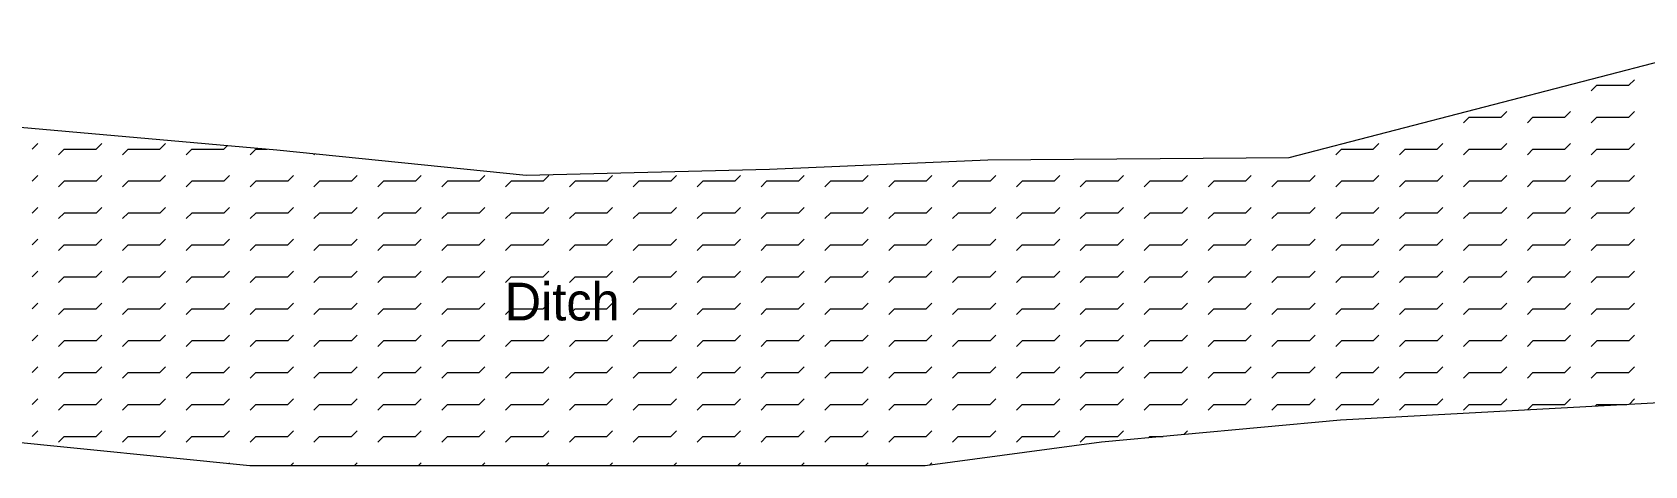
# Model space of a CAD drawing. Header units: millimetres. Extents: x 234136 to 237571, y 2625383 to 2628766.
# Drawn here: x 237171.2 to 237235.4, y 2628538.2 to 2628555.4 of the extents above; entities that cross this region are included whole.
import ezdxf

# ---------------------------------------------------------------- set-up
doc = ezdxf.new("R2010")
doc.units = ezdxf.units.MM
doc.layers.add('Pond', color=140, linetype='Continuous', lineweight=13)

msp = doc.modelspace()

# ---------------------------------------------------------------- linework, layer by layer
at = {"layer": 'Pond'}
for p, q in [((237221.218, 2628550.414), (237240.392, 2628555.398)), ((237233.236, 2628553.062), (237233.46, 2628553.286)), ((237233.46, 2628553.29), (237234.73, 2628553.29)), ((237234.73, 2628553.286), (237234.955, 2628553.511)), ((237167.795, 2628551.875), (237180.959, 2628550.716)), ((237228.156, 2628551.792), (237228.38, 2628552.016)), ((237228.38, 2628552.02), (237229.65, 2628552.02)), ((237229.65, 2628552.016), (237229.875, 2628552.241)), ((237230.696, 2628551.792), (237230.92, 2628552.016)), ((237230.92, 2628552.02), (237232.19, 2628552.02)), ((237232.19, 2628552.016), (237232.415, 2628552.241)), ((237233.236, 2628551.792), (237233.46, 2628552.016)), ((237233.46, 2628552.02), (237234.73, 2628552.02)), ((237234.73, 2628552.016), (237234.955, 2628552.241)), ((237171.23, 2628550.746), (237171.455, 2628550.971)), ((237172.276, 2628550.522), (237172.5, 2628550.746)), ((237172.5, 2628550.75), (237173.77, 2628550.75)), ((237173.77, 2628550.746), (237173.995, 2628550.971)), ((237174.816, 2628550.522), (237175.04, 2628550.746)), ((237175.04, 2628550.75), (237176.31, 2628550.75)), ((237176.31, 2628550.746), (237176.535, 2628550.971)), ((237177.356, 2628550.522), (237177.58, 2628550.746)), ((237177.58, 2628550.75), (237178.85, 2628550.75)), ((237178.85, 2628550.746), (237178.993, 2628550.889)), ((237179.896, 2628550.522), (237180.12, 2628550.746)), ((237180.12, 2628550.75), (237180.572, 2628550.75)), ((237180.959, 2628550.716), (237190.872, 2628549.708)), ((237182.436, 2628550.522), (237182.476, 2628550.562)), ((237209.238, 2628550.318), (237221.218, 2628550.414)), ((237223.076, 2628550.522), (237223.3, 2628550.746)), ((237223.3, 2628550.75), (237224.57, 2628550.75)), ((237224.57, 2628550.746), (237224.795, 2628550.971)), ((237225.616, 2628550.522), (237225.84, 2628550.746)), ((237225.84, 2628550.75), (237227.11, 2628550.75)), ((237227.11, 2628550.746), (237227.335, 2628550.971)), ((237228.156, 2628550.522), (237228.38, 2628550.746)), ((237228.38, 2628550.75), (237229.65, 2628550.75)), ((237229.65, 2628550.746), (237229.875, 2628550.971)), ((237230.696, 2628550.522), (237230.92, 2628550.746)), ((237230.92, 2628550.75), (237232.19, 2628550.75)), ((237232.19, 2628550.746), (237232.415, 2628550.971)), ((237233.236, 2628550.522), (237233.46, 2628550.746)), ((237233.46, 2628550.75), (237234.73, 2628550.75)), ((237234.73, 2628550.746), (237234.955, 2628550.971)), ((237190.872, 2628549.708), (237200.551, 2628549.944)), ((237200.551, 2628549.944), (237209.238, 2628550.318)), ((237171.23, 2628549.476), (237171.455, 2628549.701)), ((237172.276, 2628549.252), (237172.5, 2628549.476)), ((237172.5, 2628549.48), (237173.77, 2628549.48)), ((237173.77, 2628549.476), (237173.995, 2628549.701)), ((237174.816, 2628549.252), (237175.04, 2628549.476)), ((237175.04, 2628549.48), (237176.31, 2628549.48)), ((237176.31, 2628549.476), (237176.535, 2628549.701)), ((237177.356, 2628549.252), (237177.58, 2628549.476)), ((237177.58, 2628549.48), (237178.85, 2628549.48)), ((237178.85, 2628549.476), (237179.075, 2628549.701)), ((237179.896, 2628549.252), (237180.12, 2628549.476)), ((237180.12, 2628549.48), (237181.39, 2628549.48)), ((237181.39, 2628549.476), (237181.615, 2628549.701)), ((237182.436, 2628549.252), (237182.66, 2628549.476)), ((237182.66, 2628549.48), (237183.93, 2628549.48)), ((237183.93, 2628549.476), (237184.155, 2628549.701)), ((237184.976, 2628549.252), (237185.2, 2628549.476)), ((237185.2, 2628549.48), (237186.47, 2628549.48)), ((237186.47, 2628549.476), (237186.695, 2628549.701)), ((237187.516, 2628549.252), (237187.74, 2628549.476)), ((237187.74, 2628549.48), (237189.01, 2628549.48)), ((237189.01, 2628549.476), (237189.235, 2628549.701)), ((237190.056, 2628549.252), (237190.28, 2628549.476)), ((237190.28, 2628549.48), (237191.55, 2628549.48)), ((237191.55, 2628549.476), (237191.775, 2628549.701)), ((237192.596, 2628549.252), (237192.82, 2628549.476)), ((237192.82, 2628549.48), (237194.09, 2628549.48)), ((237194.09, 2628549.476), (237194.315, 2628549.701)), ((237195.136, 2628549.252), (237195.36, 2628549.476)), ((237195.36, 2628549.48), (237196.63, 2628549.48)), ((237196.63, 2628549.476), (237196.855, 2628549.701)), ((237197.676, 2628549.252), (237197.9, 2628549.476)), ((237197.9, 2628549.48), (237199.17, 2628549.48)), ((237199.17, 2628549.476), (237199.395, 2628549.701)), ((237200.216, 2628549.252), (237200.44, 2628549.476)), ((237200.44, 2628549.48), (237201.71, 2628549.48)), ((237201.71, 2628549.476), (237201.935, 2628549.701)), ((237202.756, 2628549.252), (237202.98, 2628549.476)), ((237202.98, 2628549.48), (237204.25, 2628549.48)), ((237204.25, 2628549.476), (237204.475, 2628549.701)), ((237205.296, 2628549.252), (237205.52, 2628549.476)), ((237205.52, 2628549.48), (237206.79, 2628549.48)), ((237206.79, 2628549.476), (237207.015, 2628549.701)), ((237207.836, 2628549.252), (237208.06, 2628549.476)), ((237208.06, 2628549.48), (237209.33, 2628549.48)), ((237209.33, 2628549.476), (237209.555, 2628549.701)), ((237210.376, 2628549.252), (237210.6, 2628549.476)), ((237210.6, 2628549.48), (237211.87, 2628549.48)), ((237211.87, 2628549.476), (237212.095, 2628549.701)), ((237212.916, 2628549.252), (237213.14, 2628549.476)), ((237213.14, 2628549.48), (237214.41, 2628549.48)), ((237214.41, 2628549.476), (237214.635, 2628549.701)), ((237215.456, 2628549.252), (237215.68, 2628549.476)), ((237215.68, 2628549.48), (237216.95, 2628549.48)), ((237216.95, 2628549.476), (237217.175, 2628549.701)), ((237217.996, 2628549.252), (237218.22, 2628549.476)), ((237218.22, 2628549.48), (237219.49, 2628549.48)), ((237219.49, 2628549.476), (237219.715, 2628549.701)), ((237220.536, 2628549.252), (237220.76, 2628549.476)), ((237220.76, 2628549.48), (237222.03, 2628549.48)), ((237222.03, 2628549.476), (237222.255, 2628549.701)), ((237223.076, 2628549.252), (237223.3, 2628549.476)), ((237223.3, 2628549.48), (237224.57, 2628549.48)), ((237224.57, 2628549.476), (237224.795, 2628549.701)), ((237225.616, 2628549.252), (237225.84, 2628549.476)), ((237225.84, 2628549.48), (237227.11, 2628549.48)), ((237227.11, 2628549.476), (237227.335, 2628549.701)), ((237228.156, 2628549.252), (237228.38, 2628549.476)), ((237228.38, 2628549.48), (237229.65, 2628549.48)), ((237229.65, 2628549.476), (237229.875, 2628549.701)), ((237230.696, 2628549.252), (237230.92, 2628549.476)), ((237230.92, 2628549.48), (237232.19, 2628549.48)), ((237232.19, 2628549.476), (237232.415, 2628549.701)), ((237233.236, 2628549.252), (237233.46, 2628549.476)), ((237233.46, 2628549.48), (237234.73, 2628549.48)), ((237234.73, 2628549.476), (237234.955, 2628549.701)), ((237171.23, 2628548.206), (237171.455, 2628548.431)), ((237173.77, 2628548.206), (237173.995, 2628548.431)), ((237176.31, 2628548.206), (237176.535, 2628548.431)), ((237178.85, 2628548.206), (237179.075, 2628548.431)), ((237181.39, 2628548.206), (237181.615, 2628548.431)), ((237183.93, 2628548.206), (237184.155, 2628548.431)), ((237186.47, 2628548.206), (237186.695, 2628548.431)), ((237189.01, 2628548.206), (237189.235, 2628548.431)), ((237191.55, 2628548.206), (237191.775, 2628548.431)), ((237194.09, 2628548.206), (237194.315, 2628548.431)), ((237196.63, 2628548.206), (237196.855, 2628548.431)), ((237199.17, 2628548.206), (237199.395, 2628548.431)), ((237201.71, 2628548.206), (237201.935, 2628548.431)), ((237204.25, 2628548.206), (237204.475, 2628548.431)), ((237206.79, 2628548.206), (237207.015, 2628548.431)), ((237209.33, 2628548.206), (237209.555, 2628548.431)), ((237211.87, 2628548.206), (237212.095, 2628548.431)), ((237214.41, 2628548.206), (237214.635, 2628548.431)), ((237216.95, 2628548.206), (237217.175, 2628548.431)), ((237219.49, 2628548.206), (237219.715, 2628548.431)), ((237222.03, 2628548.206), (237222.255, 2628548.431)), ((237224.57, 2628548.206), (237224.795, 2628548.431)), ((237227.11, 2628548.206), (237227.335, 2628548.431)), ((237229.65, 2628548.206), (237229.875, 2628548.431)), ((237232.19, 2628548.206), (237232.415, 2628548.431)), ((237234.73, 2628548.206), (237234.955, 2628548.431)), ((237172.276, 2628547.982), (237172.5, 2628548.206)), ((237172.5, 2628548.21), (237173.77, 2628548.21)), ((237174.816, 2628547.982), (237175.04, 2628548.206)), ((237175.04, 2628548.21), (237176.31, 2628548.21)), ((237177.356, 2628547.982), (237177.58, 2628548.206)), ((237177.58, 2628548.21), (237178.85, 2628548.21)), ((237179.896, 2628547.982), (237180.12, 2628548.206)), ((237180.12, 2628548.21), (237181.39, 2628548.21)), ((237182.436, 2628547.982), (237182.66, 2628548.206)), ((237182.66, 2628548.21), (237183.93, 2628548.21)), ((237184.976, 2628547.982), (237185.2, 2628548.206)), ((237185.2, 2628548.21), (237186.47, 2628548.21)), ((237187.516, 2628547.982), (237187.74, 2628548.206)), ((237187.74, 2628548.21), (237189.01, 2628548.21)), ((237190.056, 2628547.982), (237190.28, 2628548.206)), ((237190.28, 2628548.21), (237191.55, 2628548.21)), ((237192.596, 2628547.982), (237192.82, 2628548.206)), ((237192.82, 2628548.21), (237194.09, 2628548.21)), ((237195.136, 2628547.982), (237195.36, 2628548.206)), ((237195.36, 2628548.21), (237196.63, 2628548.21)), ((237197.676, 2628547.982), (237197.9, 2628548.206)), ((237197.9, 2628548.21), (237199.17, 2628548.21)), ((237200.216, 2628547.982), (237200.44, 2628548.206)), ((237200.44, 2628548.21), (237201.71, 2628548.21)), ((237202.756, 2628547.982), (237202.98, 2628548.206)), ((237202.98, 2628548.21), (237204.25, 2628548.21)), ((237205.296, 2628547.982), (237205.52, 2628548.206)), ((237205.52, 2628548.21), (237206.79, 2628548.21)), ((237207.836, 2628547.982), (237208.06, 2628548.206)), ((237208.06, 2628548.21), (237209.33, 2628548.21)), ((237210.376, 2628547.982), (237210.6, 2628548.206)), ((237210.6, 2628548.21), (237211.87, 2628548.21)), ((237212.916, 2628547.982), (237213.14, 2628548.206)), ((237213.14, 2628548.21), (237214.41, 2628548.21)), ((237215.456, 2628547.982), (237215.68, 2628548.206)), ((237215.68, 2628548.21), (237216.95, 2628548.21)), ((237217.996, 2628547.982), (237218.22, 2628548.206)), ((237218.22, 2628548.21), (237219.49, 2628548.21)), ((237220.536, 2628547.982), (237220.76, 2628548.206)), ((237220.76, 2628548.21), (237222.03, 2628548.21)), ((237223.076, 2628547.982), (237223.3, 2628548.206)), ((237223.3, 2628548.21), (237224.57, 2628548.21)), ((237225.616, 2628547.982), (237225.84, 2628548.206)), ((237225.84, 2628548.21), (237227.11, 2628548.21)), ((237228.156, 2628547.982), (237228.38, 2628548.206)), ((237228.38, 2628548.21), (237229.65, 2628548.21)), ((237230.696, 2628547.982), (237230.92, 2628548.206)), ((237230.92, 2628548.21), (237232.19, 2628548.21)), ((237233.236, 2628547.982), (237233.46, 2628548.206)), ((237233.46, 2628548.21), (237234.73, 2628548.21)), ((237171.23, 2628546.936), (237171.455, 2628547.161)), ((237173.77, 2628546.936), (237173.995, 2628547.161)), ((237176.31, 2628546.936), (237176.535, 2628547.161)), ((237178.85, 2628546.936), (237179.075, 2628547.161)), ((237181.39, 2628546.936), (237181.615, 2628547.161)), ((237183.93, 2628546.936), (237184.155, 2628547.161)), ((237186.47, 2628546.936), (237186.695, 2628547.161)), ((237189.01, 2628546.936), (237189.235, 2628547.161)), ((237191.55, 2628546.936), (237191.775, 2628547.161)), ((237194.09, 2628546.936), (237194.315, 2628547.161)), ((237196.63, 2628546.936), (237196.855, 2628547.161)), ((237199.17, 2628546.936), (237199.395, 2628547.161)), ((237201.71, 2628546.936), (237201.935, 2628547.161)), ((237204.25, 2628546.936), (237204.475, 2628547.161)), ((237206.79, 2628546.936), (237207.015, 2628547.161)), ((237209.33, 2628546.936), (237209.555, 2628547.161)), ((237211.87, 2628546.936), (237212.095, 2628547.161)), ((237214.41, 2628546.936), (237214.635, 2628547.161)), ((237216.95, 2628546.936), (237217.175, 2628547.161)), ((237219.49, 2628546.936), (237219.715, 2628547.161)), ((237222.03, 2628546.936), (237222.255, 2628547.161)), ((237224.57, 2628546.936), (237224.795, 2628547.161)), ((237227.11, 2628546.936), (237227.335, 2628547.161)), ((237229.65, 2628546.936), (237229.875, 2628547.161)), ((237232.19, 2628546.936), (237232.415, 2628547.161)), ((237234.73, 2628546.936), (237234.955, 2628547.161)), ((237172.276, 2628546.712), (237172.5, 2628546.936)), ((237172.5, 2628546.94), (237173.77, 2628546.94)), ((237174.816, 2628546.712), (237175.04, 2628546.936)), ((237175.04, 2628546.94), (237176.31, 2628546.94)), ((237177.356, 2628546.712), (237177.58, 2628546.936)), ((237177.58, 2628546.94), (237178.85, 2628546.94)), ((237179.896, 2628546.712), (237180.12, 2628546.936)), ((237180.12, 2628546.94), (237181.39, 2628546.94)), ((237182.436, 2628546.712), (237182.66, 2628546.936)), ((237182.66, 2628546.94), (237183.93, 2628546.94)), ((237184.976, 2628546.712), (237185.2, 2628546.936)), ((237185.2, 2628546.94), (237186.47, 2628546.94)), ((237187.516, 2628546.712), (237187.74, 2628546.936)), ((237187.74, 2628546.94), (237189.01, 2628546.94)), ((237190.056, 2628546.712), (237190.28, 2628546.936)), ((237190.28, 2628546.94), (237191.55, 2628546.94)), ((237192.596, 2628546.712), (237192.82, 2628546.936)), ((237192.82, 2628546.94), (237194.09, 2628546.94)), ((237195.136, 2628546.712), (237195.36, 2628546.936)), ((237195.36, 2628546.94), (237196.63, 2628546.94)), ((237197.676, 2628546.712), (237197.9, 2628546.936)), ((237197.9, 2628546.94), (237199.17, 2628546.94)), ((237200.216, 2628546.712), (237200.44, 2628546.936)), ((237200.44, 2628546.94), (237201.71, 2628546.94)), ((237202.756, 2628546.712), (237202.98, 2628546.936)), ((237202.98, 2628546.94), (237204.25, 2628546.94)), ((237205.296, 2628546.712), (237205.52, 2628546.936)), ((237205.52, 2628546.94), (237206.79, 2628546.94)), ((237207.836, 2628546.712), (237208.06, 2628546.936)), ((237208.06, 2628546.94), (237209.33, 2628546.94)), ((237210.376, 2628546.712), (237210.6, 2628546.936)), ((237210.6, 2628546.94), (237211.87, 2628546.94)), ((237212.916, 2628546.712), (237213.14, 2628546.936)), ((237213.14, 2628546.94), (237214.41, 2628546.94)), ((237215.456, 2628546.712), (237215.68, 2628546.936)), ((237215.68, 2628546.94), (237216.95, 2628546.94)), ((237217.996, 2628546.712), (237218.22, 2628546.936)), ((237218.22, 2628546.94), (237219.49, 2628546.94)), ((237220.536, 2628546.712), (237220.76, 2628546.936)), ((237220.76, 2628546.94), (237222.03, 2628546.94)), ((237223.076, 2628546.712), (237223.3, 2628546.936)), ((237223.3, 2628546.94), (237224.57, 2628546.94)), ((237225.616, 2628546.712), (237225.84, 2628546.936)), ((237225.84, 2628546.94), (237227.11, 2628546.94)), ((237228.156, 2628546.712), (237228.38, 2628546.936)), ((237228.38, 2628546.94), (237229.65, 2628546.94)), ((237230.696, 2628546.712), (237230.92, 2628546.936)), ((237230.92, 2628546.94), (237232.19, 2628546.94)), ((237233.236, 2628546.712), (237233.46, 2628546.936)), ((237233.46, 2628546.94), (237234.73, 2628546.94)), ((237171.23, 2628545.666), (237171.455, 2628545.891)), ((237173.77, 2628545.666), (237173.995, 2628545.891)), ((237176.31, 2628545.666), (237176.535, 2628545.891)), ((237178.85, 2628545.666), (237179.075, 2628545.891)), ((237181.39, 2628545.666), (237181.615, 2628545.891)), ((237183.93, 2628545.666), (237184.155, 2628545.891)), ((237186.47, 2628545.666), (237186.695, 2628545.891)), ((237189.01, 2628545.666), (237189.235, 2628545.891)), ((237191.55, 2628545.666), (237191.775, 2628545.891)), ((237194.09, 2628545.666), (237194.315, 2628545.891)), ((237196.63, 2628545.666), (237196.855, 2628545.891)), ((237199.17, 2628545.666), (237199.395, 2628545.891)), ((237201.71, 2628545.666), (237201.935, 2628545.891)), ((237204.25, 2628545.666), (237204.475, 2628545.891)), ((237206.79, 2628545.666), (237207.015, 2628545.891)), ((237209.33, 2628545.666), (237209.555, 2628545.891)), ((237211.87, 2628545.666), (237212.095, 2628545.891)), ((237214.41, 2628545.666), (237214.635, 2628545.891)), ((237216.95, 2628545.666), (237217.175, 2628545.891)), ((237219.49, 2628545.666), (237219.715, 2628545.891)), ((237222.03, 2628545.666), (237222.255, 2628545.891)), ((237224.57, 2628545.666), (237224.795, 2628545.891)), ((237227.11, 2628545.666), (237227.335, 2628545.891)), ((237229.65, 2628545.666), (237229.875, 2628545.891)), ((237232.19, 2628545.666), (237232.415, 2628545.891)), ((237234.73, 2628545.666), (237234.955, 2628545.891)), ((237172.276, 2628545.442), (237172.5, 2628545.666)), ((237172.5, 2628545.67), (237173.77, 2628545.67)), ((237174.816, 2628545.442), (237175.04, 2628545.666)), ((237175.04, 2628545.67), (237176.31, 2628545.67)), ((237177.356, 2628545.442), (237177.58, 2628545.666)), ((237177.58, 2628545.67), (237178.85, 2628545.67)), ((237179.896, 2628545.442), (237180.12, 2628545.666)), ((237180.12, 2628545.67), (237181.39, 2628545.67)), ((237182.436, 2628545.442), (237182.66, 2628545.666)), ((237182.66, 2628545.67), (237183.93, 2628545.67)), ((237184.976, 2628545.442), (237185.2, 2628545.666)), ((237185.2, 2628545.67), (237186.47, 2628545.67)), ((237187.516, 2628545.442), (237187.74, 2628545.666)), ((237187.74, 2628545.67), (237189.01, 2628545.67)), ((237190.056, 2628545.442), (237190.28, 2628545.666)), ((237190.28, 2628545.67), (237191.55, 2628545.67)), ((237192.596, 2628545.442), (237192.82, 2628545.666)), ((237192.82, 2628545.67), (237194.09, 2628545.67)), ((237195.136, 2628545.442), (237195.36, 2628545.666)), ((237195.36, 2628545.67), (237196.63, 2628545.67)), ((237197.676, 2628545.442), (237197.9, 2628545.666)), ((237197.9, 2628545.67), (237199.17, 2628545.67)), ((237200.216, 2628545.442), (237200.44, 2628545.666)), ((237200.44, 2628545.67), (237201.71, 2628545.67)), ((237202.756, 2628545.442), (237202.98, 2628545.666)), ((237202.98, 2628545.67), (237204.25, 2628545.67)), ((237205.296, 2628545.442), (237205.52, 2628545.666)), ((237205.52, 2628545.67), (237206.79, 2628545.67)), ((237207.836, 2628545.442), (237208.06, 2628545.666)), ((237208.06, 2628545.67), (237209.33, 2628545.67)), ((237210.376, 2628545.442), (237210.6, 2628545.666)), ((237210.6, 2628545.67), (237211.87, 2628545.67)), ((237212.916, 2628545.442), (237213.14, 2628545.666)), ((237213.14, 2628545.67), (237214.41, 2628545.67)), ((237215.456, 2628545.442), (237215.68, 2628545.666)), ((237215.68, 2628545.67), (237216.95, 2628545.67)), ((237217.996, 2628545.442), (237218.22, 2628545.666)), ((237218.22, 2628545.67), (237219.49, 2628545.67)), ((237220.536, 2628545.442), (237220.76, 2628545.666)), ((237220.76, 2628545.67), (237222.03, 2628545.67)), ((237223.076, 2628545.442), (237223.3, 2628545.666)), ((237223.3, 2628545.67), (237224.57, 2628545.67)), ((237225.616, 2628545.442), (237225.84, 2628545.666)), ((237225.84, 2628545.67), (237227.11, 2628545.67)), ((237228.156, 2628545.442), (237228.38, 2628545.666)), ((237228.38, 2628545.67), (237229.65, 2628545.67)), ((237230.696, 2628545.442), (237230.92, 2628545.666)), ((237230.92, 2628545.67), (237232.19, 2628545.67)), ((237233.236, 2628545.442), (237233.46, 2628545.666)), ((237233.46, 2628545.67), (237234.73, 2628545.67)), ((237171.23, 2628544.396), (237171.455, 2628544.621)), ((237173.77, 2628544.396), (237173.995, 2628544.621)), ((237176.31, 2628544.396), (237176.535, 2628544.621)), ((237178.85, 2628544.396), (237179.075, 2628544.621)), ((237181.39, 2628544.396), (237181.615, 2628544.621)), ((237183.93, 2628544.396), (237184.155, 2628544.621)), ((237186.47, 2628544.396), (237186.695, 2628544.621)), ((237189.01, 2628544.396), (237189.235, 2628544.621)), ((237191.55, 2628544.396), (237191.775, 2628544.621)), ((237194.09, 2628544.396), (237194.315, 2628544.621)), ((237196.63, 2628544.396), (237196.855, 2628544.621)), ((237199.17, 2628544.396), (237199.395, 2628544.621)), ((237201.71, 2628544.396), (237201.935, 2628544.621)), ((237204.25, 2628544.396), (237204.475, 2628544.621)), ((237206.79, 2628544.396), (237207.015, 2628544.621)), ((237209.33, 2628544.396), (237209.555, 2628544.621)), ((237211.87, 2628544.396), (237212.095, 2628544.621)), ((237214.41, 2628544.396), (237214.635, 2628544.621)), ((237216.95, 2628544.396), (237217.175, 2628544.621)), ((237219.49, 2628544.396), (237219.715, 2628544.621)), ((237222.03, 2628544.396), (237222.255, 2628544.621)), ((237224.57, 2628544.396), (237224.795, 2628544.621)), ((237227.11, 2628544.396), (237227.335, 2628544.621)), ((237229.65, 2628544.396), (237229.875, 2628544.621)), ((237232.19, 2628544.396), (237232.415, 2628544.621)), ((237234.73, 2628544.396), (237234.955, 2628544.621)), ((237172.276, 2628544.172), (237172.5, 2628544.396)), ((237172.5, 2628544.4), (237173.77, 2628544.4)), ((237174.816, 2628544.172), (237175.04, 2628544.396)), ((237175.04, 2628544.4), (237176.31, 2628544.4)), ((237177.356, 2628544.172), (237177.58, 2628544.396)), ((237177.58, 2628544.4), (237178.85, 2628544.4)), ((237179.896, 2628544.172), (237180.12, 2628544.396)), ((237180.12, 2628544.4), (237181.39, 2628544.4)), ((237182.436, 2628544.172), (237182.66, 2628544.396)), ((237182.66, 2628544.4), (237183.93, 2628544.4)), ((237184.976, 2628544.172), (237185.2, 2628544.396)), ((237185.2, 2628544.4), (237186.47, 2628544.4)), ((237187.516, 2628544.172), (237187.74, 2628544.396)), ((237187.74, 2628544.4), (237189.01, 2628544.4)), ((237190.056, 2628544.172), (237190.28, 2628544.396)), ((237190.28, 2628544.4), (237191.55, 2628544.4)), ((237192.596, 2628544.172), (237192.82, 2628544.396)), ((237192.82, 2628544.4), (237194.09, 2628544.4)), ((237195.136, 2628544.172), (237195.36, 2628544.396)), ((237195.36, 2628544.4), (237196.63, 2628544.4)), ((237197.676, 2628544.172), (237197.9, 2628544.396)), ((237197.9, 2628544.4), (237199.17, 2628544.4)), ((237200.216, 2628544.172), (237200.44, 2628544.396)), ((237200.44, 2628544.4), (237201.71, 2628544.4)), ((237202.756, 2628544.172), (237202.98, 2628544.396)), ((237202.98, 2628544.4), (237204.25, 2628544.4)), ((237205.296, 2628544.172), (237205.52, 2628544.396)), ((237205.52, 2628544.4), (237206.79, 2628544.4)), ((237207.836, 2628544.172), (237208.06, 2628544.396)), ((237208.06, 2628544.4), (237209.33, 2628544.4)), ((237210.376, 2628544.172), (237210.6, 2628544.396)), ((237210.6, 2628544.4), (237211.87, 2628544.4)), ((237212.916, 2628544.172), (237213.14, 2628544.396)), ((237213.14, 2628544.4), (237214.41, 2628544.4)), ((237215.456, 2628544.172), (237215.68, 2628544.396)), ((237215.68, 2628544.4), (237216.95, 2628544.4)), ((237217.996, 2628544.172), (237218.22, 2628544.396)), ((237218.22, 2628544.4), (237219.49, 2628544.4)), ((237220.536, 2628544.172), (237220.76, 2628544.396)), ((237220.76, 2628544.4), (237222.03, 2628544.4)), ((237223.076, 2628544.172), (237223.3, 2628544.396)), ((237223.3, 2628544.4), (237224.57, 2628544.4)), ((237225.616, 2628544.172), (237225.84, 2628544.396)), ((237225.84, 2628544.4), (237227.11, 2628544.4)), ((237228.156, 2628544.172), (237228.38, 2628544.396)), ((237228.38, 2628544.4), (237229.65, 2628544.4)), ((237230.696, 2628544.172), (237230.92, 2628544.396)), ((237230.92, 2628544.4), (237232.19, 2628544.4)), ((237233.236, 2628544.172), (237233.46, 2628544.396)), ((237233.46, 2628544.4), (237234.73, 2628544.4)), ((237171.23, 2628543.126), (237171.455, 2628543.351)), ((237173.77, 2628543.126), (237173.995, 2628543.351)), ((237176.31, 2628543.126), (237176.535, 2628543.351)), ((237178.85, 2628543.126), (237179.075, 2628543.351)), ((237181.39, 2628543.126), (237181.615, 2628543.351)), ((237183.93, 2628543.126), (237184.155, 2628543.351)), ((237186.47, 2628543.126), (237186.695, 2628543.351)), ((237189.01, 2628543.126), (237189.235, 2628543.351)), ((237191.55, 2628543.126), (237191.775, 2628543.351)), ((237194.09, 2628543.126), (237194.315, 2628543.351)), ((237196.63, 2628543.126), (237196.855, 2628543.351)), ((237199.17, 2628543.126), (237199.395, 2628543.351)), ((237201.71, 2628543.126), (237201.935, 2628543.351)), ((237204.25, 2628543.126), (237204.475, 2628543.351)), ((237206.79, 2628543.126), (237207.015, 2628543.351)), ((237209.33, 2628543.126), (237209.555, 2628543.351)), ((237211.87, 2628543.126), (237212.095, 2628543.351)), ((237214.41, 2628543.126), (237214.635, 2628543.351)), ((237216.95, 2628543.126), (237217.175, 2628543.351)), ((237219.49, 2628543.126), (237219.715, 2628543.351)), ((237222.03, 2628543.126), (237222.255, 2628543.351)), ((237224.57, 2628543.126), (237224.795, 2628543.351)), ((237227.11, 2628543.126), (237227.335, 2628543.351)), ((237229.65, 2628543.126), (237229.875, 2628543.351)), ((237232.19, 2628543.126), (237232.415, 2628543.351)), ((237234.73, 2628543.126), (237234.955, 2628543.351)), ((237172.276, 2628542.902), (237172.5, 2628543.126)), ((237172.5, 2628543.13), (237173.77, 2628543.13)), ((237174.816, 2628542.902), (237175.04, 2628543.126)), ((237175.04, 2628543.13), (237176.31, 2628543.13)), ((237177.356, 2628542.902), (237177.58, 2628543.126)), ((237177.58, 2628543.13), (237178.85, 2628543.13)), ((237179.896, 2628542.902), (237180.12, 2628543.126)), ((237180.12, 2628543.13), (237181.39, 2628543.13)), ((237182.436, 2628542.902), (237182.66, 2628543.126)), ((237182.66, 2628543.13), (237183.93, 2628543.13)), ((237184.976, 2628542.902), (237185.2, 2628543.126)), ((237185.2, 2628543.13), (237186.47, 2628543.13)), ((237187.516, 2628542.902), (237187.74, 2628543.126)), ((237187.74, 2628543.13), (237189.01, 2628543.13)), ((237190.056, 2628542.902), (237190.28, 2628543.126)), ((237190.28, 2628543.13), (237191.55, 2628543.13)), ((237192.596, 2628542.902), (237192.82, 2628543.126)), ((237192.82, 2628543.13), (237194.09, 2628543.13)), ((237195.136, 2628542.902), (237195.36, 2628543.126)), ((237195.36, 2628543.13), (237196.63, 2628543.13)), ((237197.676, 2628542.902), (237197.9, 2628543.126)), ((237197.9, 2628543.13), (237199.17, 2628543.13)), ((237200.216, 2628542.902), (237200.44, 2628543.126)), ((237200.44, 2628543.13), (237201.71, 2628543.13)), ((237202.756, 2628542.902), (237202.98, 2628543.126)), ((237202.98, 2628543.13), (237204.25, 2628543.13)), ((237205.296, 2628542.902), (237205.52, 2628543.126)), ((237205.52, 2628543.13), (237206.79, 2628543.13)), ((237207.836, 2628542.902), (237208.06, 2628543.126)), ((237208.06, 2628543.13), (237209.33, 2628543.13)), ((237210.376, 2628542.902), (237210.6, 2628543.126)), ((237210.6, 2628543.13), (237211.87, 2628543.13)), ((237212.916, 2628542.902), (237213.14, 2628543.126)), ((237213.14, 2628543.13), (237214.41, 2628543.13)), ((237215.456, 2628542.902), (237215.68, 2628543.126)), ((237215.68, 2628543.13), (237216.95, 2628543.13)), ((237217.996, 2628542.902), (237218.22, 2628543.126)), ((237218.22, 2628543.13), (237219.49, 2628543.13)), ((237220.536, 2628542.902), (237220.76, 2628543.126)), ((237220.76, 2628543.13), (237222.03, 2628543.13)), ((237223.076, 2628542.902), (237223.3, 2628543.126)), ((237223.3, 2628543.13), (237224.57, 2628543.13)), ((237225.616, 2628542.902), (237225.84, 2628543.126)), ((237225.84, 2628543.13), (237227.11, 2628543.13)), ((237228.156, 2628542.902), (237228.38, 2628543.126)), ((237228.38, 2628543.13), (237229.65, 2628543.13)), ((237230.696, 2628542.902), (237230.92, 2628543.126)), ((237230.92, 2628543.13), (237232.19, 2628543.13)), ((237233.236, 2628542.902), (237233.46, 2628543.126)), ((237233.46, 2628543.13), (237234.73, 2628543.13)), ((237171.23, 2628541.856), (237171.455, 2628542.081)), ((237173.77, 2628541.856), (237173.995, 2628542.081)), ((237176.31, 2628541.856), (237176.535, 2628542.081)), ((237178.85, 2628541.856), (237179.075, 2628542.081)), ((237181.39, 2628541.856), (237181.615, 2628542.081)), ((237183.93, 2628541.856), (237184.155, 2628542.081)), ((237186.47, 2628541.856), (237186.695, 2628542.081)), ((237189.01, 2628541.856), (237189.235, 2628542.081)), ((237191.55, 2628541.856), (237191.775, 2628542.081)), ((237194.09, 2628541.856), (237194.315, 2628542.081)), ((237196.63, 2628541.856), (237196.855, 2628542.081)), ((237199.17, 2628541.856), (237199.395, 2628542.081)), ((237201.71, 2628541.856), (237201.935, 2628542.081)), ((237204.25, 2628541.856), (237204.475, 2628542.081)), ((237206.79, 2628541.856), (237207.015, 2628542.081)), ((237209.33, 2628541.856), (237209.555, 2628542.081)), ((237211.87, 2628541.856), (237212.095, 2628542.081)), ((237214.41, 2628541.856), (237214.635, 2628542.081)), ((237216.95, 2628541.856), (237217.175, 2628542.081)), ((237219.49, 2628541.856), (237219.715, 2628542.081)), ((237222.03, 2628541.856), (237222.255, 2628542.081)), ((237224.57, 2628541.856), (237224.795, 2628542.081)), ((237227.11, 2628541.856), (237227.335, 2628542.081)), ((237229.65, 2628541.856), (237229.875, 2628542.081)), ((237232.19, 2628541.856), (237232.415, 2628542.081)), ((237234.73, 2628541.856), (237234.955, 2628542.081)), ((237172.276, 2628541.632), (237172.5, 2628541.856)), ((237172.5, 2628541.86), (237173.77, 2628541.86)), ((237174.816, 2628541.632), (237175.04, 2628541.856)), ((237175.04, 2628541.86), (237176.31, 2628541.86)), ((237177.356, 2628541.632), (237177.58, 2628541.856)), ((237177.58, 2628541.86), (237178.85, 2628541.86)), ((237179.896, 2628541.632), (237180.12, 2628541.856)), ((237180.12, 2628541.86), (237181.39, 2628541.86)), ((237182.436, 2628541.632), (237182.66, 2628541.856)), ((237182.66, 2628541.86), (237183.93, 2628541.86)), ((237184.976, 2628541.632), (237185.2, 2628541.856)), ((237185.2, 2628541.86), (237186.47, 2628541.86)), ((237187.516, 2628541.632), (237187.74, 2628541.856)), ((237187.74, 2628541.86), (237189.01, 2628541.86)), ((237190.056, 2628541.632), (237190.28, 2628541.856)), ((237190.28, 2628541.86), (237191.55, 2628541.86)), ((237192.596, 2628541.632), (237192.82, 2628541.856)), ((237192.82, 2628541.86), (237194.09, 2628541.86)), ((237195.136, 2628541.632), (237195.36, 2628541.856)), ((237195.36, 2628541.86), (237196.63, 2628541.86)), ((237197.676, 2628541.632), (237197.9, 2628541.856)), ((237197.9, 2628541.86), (237199.17, 2628541.86)), ((237200.216, 2628541.632), (237200.44, 2628541.856)), ((237200.44, 2628541.86), (237201.71, 2628541.86)), ((237202.756, 2628541.632), (237202.98, 2628541.856)), ((237202.98, 2628541.86), (237204.25, 2628541.86)), ((237205.296, 2628541.632), (237205.52, 2628541.856)), ((237205.52, 2628541.86), (237206.79, 2628541.86)), ((237207.836, 2628541.632), (237208.06, 2628541.856)), ((237208.06, 2628541.86), (237209.33, 2628541.86)), ((237210.376, 2628541.632), (237210.6, 2628541.856)), ((237210.6, 2628541.86), (237211.87, 2628541.86)), ((237212.916, 2628541.632), (237213.14, 2628541.856)), ((237213.14, 2628541.86), (237214.41, 2628541.86)), ((237215.456, 2628541.632), (237215.68, 2628541.856)), ((237215.68, 2628541.86), (237216.95, 2628541.86)), ((237217.996, 2628541.632), (237218.22, 2628541.856)), ((237218.22, 2628541.86), (237219.49, 2628541.86)), ((237220.536, 2628541.632), (237220.76, 2628541.856)), ((237220.76, 2628541.86), (237222.03, 2628541.86)), ((237223.076, 2628541.632), (237223.3, 2628541.856)), ((237223.3, 2628541.86), (237224.57, 2628541.86)), ((237225.616, 2628541.632), (237225.84, 2628541.856)), ((237225.84, 2628541.86), (237227.11, 2628541.86)), ((237228.156, 2628541.632), (237228.38, 2628541.856)), ((237228.38, 2628541.86), (237229.65, 2628541.86)), ((237230.696, 2628541.632), (237230.92, 2628541.856)), ((237230.92, 2628541.86), (237232.19, 2628541.86)), ((237233.236, 2628541.632), (237233.46, 2628541.856)), ((237233.46, 2628541.86), (237234.73, 2628541.86)), ((237171.23, 2628540.586), (237171.455, 2628540.811)), ((237173.77, 2628540.586), (237173.995, 2628540.811)), ((237176.31, 2628540.586), (237176.535, 2628540.811)), ((237178.85, 2628540.586), (237179.075, 2628540.811)), ((237181.39, 2628540.586), (237181.615, 2628540.811)), ((237183.93, 2628540.586), (237184.155, 2628540.811)), ((237186.47, 2628540.586), (237186.695, 2628540.811)), ((237189.01, 2628540.586), (237189.235, 2628540.811)), ((237191.55, 2628540.586), (237191.775, 2628540.811)), ((237194.09, 2628540.586), (237194.315, 2628540.811)), ((237196.63, 2628540.586), (237196.855, 2628540.811)), ((237199.17, 2628540.586), (237199.395, 2628540.811)), ((237201.71, 2628540.586), (237201.935, 2628540.811)), ((237204.25, 2628540.586), (237204.475, 2628540.811)), ((237206.79, 2628540.586), (237207.015, 2628540.811)), ((237209.33, 2628540.586), (237209.555, 2628540.811)), ((237211.87, 2628540.586), (237212.095, 2628540.811)), ((237214.41, 2628540.586), (237214.635, 2628540.811)), ((237216.95, 2628540.586), (237217.175, 2628540.811)), ((237219.49, 2628540.586), (237219.715, 2628540.811)), ((237222.03, 2628540.586), (237222.255, 2628540.811)), ((237224.57, 2628540.586), (237224.795, 2628540.811)), ((237227.11, 2628540.586), (237227.335, 2628540.811)), ((237229.65, 2628540.586), (237229.875, 2628540.811)), ((237232.19, 2628540.586), (237232.415, 2628540.811)), ((237234.739, 2628540.595), (237234.955, 2628540.811)), ((237172.276, 2628540.362), (237172.5, 2628540.586)), ((237172.5, 2628540.59), (237173.77, 2628540.59)), ((237174.816, 2628540.362), (237175.04, 2628540.586)), ((237175.04, 2628540.59), (237176.31, 2628540.59)), ((237177.356, 2628540.362), (237177.58, 2628540.586)), ((237177.58, 2628540.59), (237178.85, 2628540.59)), ((237179.896, 2628540.362), (237180.12, 2628540.586)), ((237180.12, 2628540.59), (237181.39, 2628540.59)), ((237182.436, 2628540.362), (237182.66, 2628540.586)), ((237182.66, 2628540.59), (237183.93, 2628540.59)), ((237184.976, 2628540.362), (237185.2, 2628540.586)), ((237185.2, 2628540.59), (237186.47, 2628540.59)), ((237187.516, 2628540.362), (237187.74, 2628540.586)), ((237187.74, 2628540.59), (237189.01, 2628540.59)), ((237190.056, 2628540.362), (237190.28, 2628540.586)), ((237190.28, 2628540.59), (237191.55, 2628540.59)), ((237192.596, 2628540.362), (237192.82, 2628540.586)), ((237192.82, 2628540.59), (237194.09, 2628540.59)), ((237195.136, 2628540.362), (237195.36, 2628540.586)), ((237195.36, 2628540.59), (237196.63, 2628540.59)), ((237197.676, 2628540.362), (237197.9, 2628540.586)), ((237197.9, 2628540.59), (237199.17, 2628540.59)), ((237200.216, 2628540.362), (237200.44, 2628540.586)), ((237200.44, 2628540.59), (237201.71, 2628540.59)), ((237202.756, 2628540.362), (237202.98, 2628540.586)), ((237202.98, 2628540.59), (237204.25, 2628540.59)), ((237205.296, 2628540.362), (237205.52, 2628540.586)), ((237205.52, 2628540.59), (237206.79, 2628540.59)), ((237207.836, 2628540.362), (237208.06, 2628540.586)), ((237208.06, 2628540.59), (237209.33, 2628540.59)), ((237210.376, 2628540.362), (237210.6, 2628540.586)), ((237210.6, 2628540.59), (237211.87, 2628540.59)), ((237212.916, 2628540.362), (237213.14, 2628540.586)), ((237213.14, 2628540.59), (237214.41, 2628540.59)), ((237215.456, 2628540.362), (237215.68, 2628540.586)), ((237215.68, 2628540.59), (237216.95, 2628540.59)), ((237217.996, 2628540.362), (237218.22, 2628540.586)), ((237218.22, 2628540.59), (237219.49, 2628540.59)), ((237220.536, 2628540.362), (237220.76, 2628540.586)), ((237220.76, 2628540.59), (237222.03, 2628540.59)), ((237223.076, 2628540.362), (237223.3, 2628540.586)), ((237236.682, 2628540.701), (237223.268, 2628539.966)), ((237223.3, 2628540.59), (237224.57, 2628540.59)), ((237225.616, 2628540.362), (237225.84, 2628540.586)), ((237225.84, 2628540.59), (237227.11, 2628540.59)), ((237228.156, 2628540.362), (237228.38, 2628540.586)), ((237228.38, 2628540.59), (237229.65, 2628540.59)), ((237230.708, 2628540.374), (237230.92, 2628540.586)), ((237230.92, 2628540.59), (237232.19, 2628540.59)), ((237233.395, 2628540.521), (237233.46, 2628540.586)), ((237233.46, 2628540.59), (237234.653, 2628540.59)), ((237171.23, 2628539.316), (237171.455, 2628539.541)), ((237173.77, 2628539.316), (237173.995, 2628539.541)), ((237176.31, 2628539.316), (237176.535, 2628539.541)), ((237178.85, 2628539.316), (237179.075, 2628539.541)), ((237181.39, 2628539.316), (237181.615, 2628539.541)), ((237183.93, 2628539.316), (237184.155, 2628539.541)), ((237186.47, 2628539.316), (237186.695, 2628539.541)), ((237189.01, 2628539.316), (237189.235, 2628539.541)), ((237191.55, 2628539.316), (237191.775, 2628539.541)), ((237194.09, 2628539.316), (237194.315, 2628539.541)), ((237196.63, 2628539.316), (237196.855, 2628539.541)), ((237199.17, 2628539.316), (237199.395, 2628539.541)), ((237201.71, 2628539.316), (237201.935, 2628539.541)), ((237204.25, 2628539.316), (237204.475, 2628539.541)), ((237206.79, 2628539.316), (237207.015, 2628539.541)), ((237209.33, 2628539.316), (237209.555, 2628539.541)), ((237211.87, 2628539.316), (237212.095, 2628539.541)), ((237223.268, 2628539.966), (237213.763, 2628539.095)), ((237214.41, 2628539.316), (237214.635, 2628539.541)), ((237217.028, 2628539.394), (237217.175, 2628539.541)), ((237179.879, 2628538.152), (237167.987, 2628539.347)), ((237172.276, 2628539.092), (237172.5, 2628539.316)), ((237172.5, 2628539.32), (237173.77, 2628539.32)), ((237174.816, 2628539.092), (237175.04, 2628539.316)), ((237175.04, 2628539.32), (237176.31, 2628539.32)), ((237177.356, 2628539.092), (237177.58, 2628539.316)), ((237177.58, 2628539.32), (237178.85, 2628539.32)), ((237179.896, 2628539.092), (237180.12, 2628539.316)), ((237180.12, 2628539.32), (237181.39, 2628539.32)), ((237182.436, 2628539.092), (237182.66, 2628539.316)), ((237182.66, 2628539.32), (237183.93, 2628539.32)), ((237184.976, 2628539.092), (237185.2, 2628539.316)), ((237185.2, 2628539.32), (237186.47, 2628539.32)), ((237187.516, 2628539.092), (237187.74, 2628539.316)), ((237187.74, 2628539.32), (237189.01, 2628539.32)), ((237190.056, 2628539.092), (237190.28, 2628539.316)), ((237190.28, 2628539.32), (237191.55, 2628539.32)), ((237192.596, 2628539.092), (237192.82, 2628539.316)), ((237192.82, 2628539.32), (237194.09, 2628539.32)), ((237195.136, 2628539.092), (237195.36, 2628539.316)), ((237195.36, 2628539.32), (237196.63, 2628539.32)), ((237197.676, 2628539.092), (237197.9, 2628539.316)), ((237197.9, 2628539.32), (237199.17, 2628539.32)), ((237200.216, 2628539.092), (237200.44, 2628539.316)), ((237200.44, 2628539.32), (237201.71, 2628539.32)), ((237202.756, 2628539.092), (237202.98, 2628539.316)), ((237202.98, 2628539.32), (237204.25, 2628539.32)), ((237205.296, 2628539.092), (237205.52, 2628539.316)), ((237205.52, 2628539.32), (237206.79, 2628539.32)), ((237213.763, 2628539.095), (237206.74, 2628538.152)), ((237207.836, 2628539.092), (237208.06, 2628539.316)), ((237208.06, 2628539.32), (237209.33, 2628539.32)), ((237210.376, 2628539.092), (237210.6, 2628539.316)), ((237210.6, 2628539.32), (237211.87, 2628539.32)), ((237212.916, 2628539.092), (237213.14, 2628539.316)), ((237213.14, 2628539.32), (237214.41, 2628539.32)), ((237215.63, 2628539.266), (237215.68, 2628539.316)), ((237215.68, 2628539.32), (237216.215, 2628539.32)), ((237179.04, 2628538.236), (237179.075, 2628538.271)), ((237181.496, 2628538.152), (237181.615, 2628538.271)), ((237184.036, 2628538.152), (237184.155, 2628538.271)), ((237186.576, 2628538.152), (237186.695, 2628538.271)), ((237189.116, 2628538.152), (237189.235, 2628538.271)), ((237191.656, 2628538.152), (237191.775, 2628538.271)), ((237194.196, 2628538.152), (237194.315, 2628538.271)), ((237196.736, 2628538.152), (237196.855, 2628538.271)), ((237199.276, 2628538.152), (237199.395, 2628538.271)), ((237201.816, 2628538.152), (237201.935, 2628538.271)), ((237204.356, 2628538.152), (237204.475, 2628538.271)), ((237206.92, 2628538.176), (237207.015, 2628538.271)), ((237206.74, 2628538.152), (237179.879, 2628538.152))]:
    msp.add_line(p, q, dxfattribs=at)

# ---------------------------------------------------------------- texts
msp.add_text('Ditch ', height=1.5, dxfattribs=at).set_placement((237190.021, 2628543.932))

doc.saveas('drawing.dxf')
